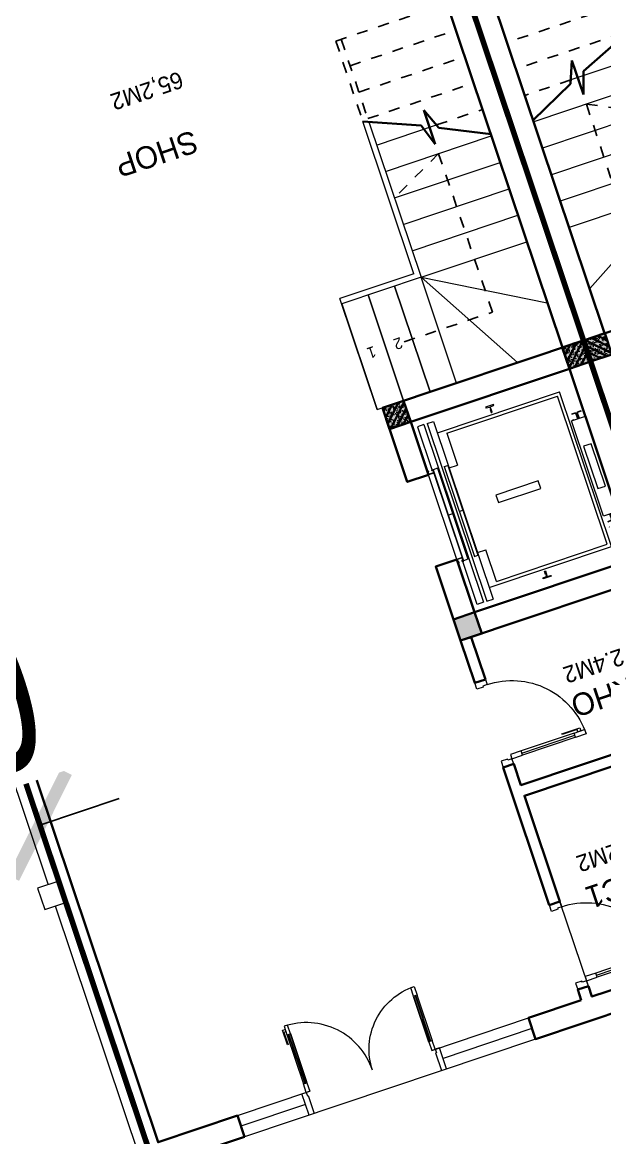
# Model space of a CAD drawing. Header units: metres. Extents: x 568336 to 569219, y 2065964 to 2066430.
# Drawn here: x 568507.7 to 568512.92, y 2066176.52 to 2066186.52 of the extents above; entities that cross this region are included whole.
import ezdxf

# ---------------------------------------------------------------- set-up
doc = ezdxf.new("R2010")
doc.units = ezdxf.units.M
for name, pattern in [('$AUDIT_BAD_LTYPE2', [0]), ('CENTER', [2, 1.25, -0.25, 0.25, -0.25]), ('DASHDOT2', [0.5, 0.25, -0.125, 0, -0.125]), ('HIDDEN', [0.375, 0.25, -0.125])]:
    doc.linetypes.add(name, pattern=pattern)
doc.layers.get('0').update_dxf_attribs({"linetype": 'CONTINUOUS'})
doc.layers.get('DEFPOINTS').update_dxf_attribs({"linetype": 'CONTINUOUS'})
for name, color, linetype, lineweight in [('-CENTER', 143, 'CENTER', 13), ('-CONCRETE', 1, 'CONTINUOUS', 35), ('-DIM', 9, 'CONTINUOUS', 13), ('-DOOR', 137, 'CONTINUOUS', 9), ('-HATCH', 8, 'CONTINUOUS', 5), ('-LINE1', 7, 'CONTINUOUS', 18), ('-LINE2', 252, 'CONTINUOUS', 9), ('-STEEL1', 1, 'CONTINUOUS', 35), ('-TEXT', 7, 'CONTINUOUS', 15), ('-WALL', 4, 'CONTINUOUS', 35), ('TEXT25', 2, 'CONTINUOUS', 13)]:
    doc.layers.add(name, color=color, linetype=linetype, lineweight=lineweight)
for name, color, linetype in [('-RANH GIOI LO DAT', 12, 'CONTINUOUS'), ('1-NETMANH', 8, 'CONTINUOUS'), ('APOLIC', 7, 'CONTINUOUS')]:
    doc.layers.add(name, color=color, linetype=linetype)
doc.styles.add('KTHUOC', font='', dxfattribs={"width": 0.8})
doc.styles.add('SVN_AVO_thuong', font='')
doc.styles.add('T1', font='', dxfattribs={"height": 200})
doc.styles.add('vnavanth', font='', dxfattribs={"width": 0.8})
doc.styles.get('KTHUOC').set_extended_font_data('.VnArial NarrowH')
doc.styles.get('SVN_AVO_thuong').set_extended_font_data('SVN-Avo')
doc.styles.get('T1').set_extended_font_data('VNgeometric Light')
doc.styles.get('vnavanth').set_extended_font_data('.VnAvantH')
doc.dimstyles.new('tien', dxfattribs={"dimscale": 0, "dimtxt": 1.5, "dimasz": 0.75, "dimexe": 0.45, "dimexo": 0, "dimgap": 0.25, "dimtad": 1, "dimzin": 1, "dimtxsty": 'KTHUOC', "dimblk1": 'ARCHTICK', "dimblk2": 'ARCHTICK', "dimsah": 1, "dimcen": 1, "dimdle": 0.45, "dimclrd": 37, "dimclre": 37, "dimclrt": 7, "dimaunit": 1, "dimadec": 0, "dimazin": 0, "dimtfac": 1, "dimtix": 1, "dimtofl": 0, "dimtmove": 2, "dimatfit": 3, "dimldrblk": 'ARCHTICK', "dimfxl": 1, "dimtfill": 1, "dimtolj": 1, "dimtzin": 1, "dimarcsym": 0})

# ---------------------------------------------------------------- blocks, each defined once
blk = doc.blocks.new('M24-T1')
at = {"layer": '-LINE1', "ltscale": 10}
blk.add_lwpolyline([(202707.8171126842, -484410.1941313744), (202907.8171126842, -484410.1941313744), (202907.8171126842, -484210.1941313744), (202707.8171126842, -484210.1941313744)], close=True, dxfattribs=at)
at = {"layer": '-LINE1'}
for points in [[(198608.3345258236, -484310.1941308975), (202707.8171126842, -484310.1941306591)], [(202907.8171126842, -484310.1941308975), (207207.8171129227, -484310.1941304207)]]:
    blk.add_lwpolyline(points, dxfattribs=at)
at = {"layer": '-RANH GIOI LO DAT', "linetype": 'HIDDEN', "ltscale": 10, "const_width": 50}
blk.add_lwpolyline([(198408.3345258236, -484210.1941308975), (198408.3345255852, -503203.8383073807), (207408.3345253468, -503628.8758797646), (207408.334526062, -484210.1941313744)], close=True, dxfattribs=at)
blk = doc.blocks.new('X-5M-DH-2-CORE$0$A$C75E80C28')
at = {"layer": '-LINE2', "linetype": 'Continuous', "ltscale": 2}
for p, q in [((-510.0000099998433, -21.5000000000291), (-510.0000099998579, -50.60000000000582)), ((-506.8000099998899, -21.5000000000291), (-510.0000099998433, -21.5000000000291)), ((-510.0000099998579, -108.5000000000291), (-510.0000099998433, -79.39999999999418)), ((-506.8000099998899, -21.5000000000291), (-506.8000099999044, -50.60000000000582)), ((-506.8000099999044, -108.5000000000291), (-506.8000099998899, -79.39999999999418)), ((-456.2000100000296, -56.79999999998836), (-500.6000099999364, -56.80000000001746)), ((-456.2000100000441, -60), (-500.600009999951, -60.0000000000291)), ((-456.2000100000296, -70), (-500.6000099999364, -70.0000000000291)), ((-456.2000100000296, -73.19999999995343), (-500.6000099999364, -73.19999999998254)), ((-453.2000100000441, -63), (-453.2000100000296, -67)), ((-450.0000099998579, -63), (-450.0000099998433, -67)), ((450.0000100000616, -63), (450.0000100000761, -67)), ((453.200010000015, -63), (453.2000100000296, -67)), ((456.2000100000296, -56.79999999998836), (500.6000100000529, -56.79999999998836)), ((456.200010000015, -60), (500.6000100000383, -60)), ((456.2000100000296, -70), (500.6000100000529, -70)), ((456.2000100000296, -73.19999999995343), (500.6000100000529, -73.19999999995343)), ((506.8000100001227, -21.5), (510.0000100000761, -21.5)), ((506.8000100001227, -21.5), (506.8000100001082, -50.59999999997672)), ((506.8000100001227, -108.5), (506.8000100001227, -79.39999999996508)), ((510.0000100000761, -21.5), (510.0000100000616, -50.59999999997672)), ((510.0000100000761, -108.5), (510.0000100000761, -79.39999999996508)), ((-731.0000002632733, -148.9999999649008), (730.9999997367267, -148.9999999649299)), ((-731.0000002698944, -1304.999999934109), (-731.0000002632733, -148.9999999649008)), ((-700.0000002632733, -178.9999999649008), (699.9999997367267, -178.9999999649299)), ((-700.0000002699089, -1224.999999934109), (-700.0000002632733, -178.9999999649008)), ((-556.8000102631631, -112.4999999912397), (-560.0000102631166, -112.4999999912397)), ((456.800009736864, -112.4999999912397), (460.0000097368174, -112.4999999912397)), ((699.9999997300911, -1224.999999934109), (699.9999997367267, -178.9999999649299)), ((730.9999997301056, -1304.999999934109), (730.9999997367267, -148.9999999649299)), ((-700.0000002699089, -1224.999999934109), (-400.0000002699089, -1224.999999934138)), ((-400.0000002698944, -1304.999999934138), (-400.0000002699089, -1224.999999934138)), ((699.9999997300911, -1224.999999934109), (399.9999997300911, -1224.999999934109)), ((399.9999997301056, -1304.999999934109), (399.9999997300911, -1224.999999934109)), ((839.9999997301056, -1304.999999934109), (-840.0000002698944, -1304.999999934109)), ((-840.0000002698944, -1364.999999934109), (-840.0000002698944, -1304.999999934109)), ((839.9999997301056, -1364.999999934109), (-840.0000002698944, -1364.999999934109)), ((839.9999997301056, -1394.999999934109), (-840.0000002698944, -1394.999999934109)), ((-840.0000002698944, -1394.999999934109), (-840.0000002698944, -1454.999999934109)), ((424.9999997301056, -1308.999999934109), (-425.0000002698944, -1308.999999934109)), ((-425.0000002699089, -1342.999999934109), (-425.0000002698944, -1308.999999934109)), ((424.9999997300911, -1342.999999934109), (-425.0000002699089, -1342.999999934109)), ((-2.6989437174052e-07, -1308.999999934109), (-2.699089236557484e-07, -1342.999999934109)), ((424.9999997300911, -1342.999999934109), (424.9999997301056, -1308.999999934109)), ((839.9999997301056, -1364.999999934109), (839.9999997301056, -1304.999999934109)), ((839.9999997301056, -1394.999999934109), (839.9999997301056, -1454.999999934109)), ((-840.0000002698944, -1454.999999934109), (-435.0000002698944, -1454.999999934109)), ((-435.0000002698944, -1449.999999934109), (-435.0000002699089, -1459.999999934109)), ((-435.0000002698944, -1449.999999934109), (-400.0000002698944, -1449.999999934138)), ((-435.0000002699089, -1459.999999934109), (-425.0000002699089, -1459.999999934109)), ((-435.0000002698653, -1489.999999934109), (-435.0000002698653, -1499.999999934109)), ((-435.0000002698653, -1489.999999934109), (-425.0000002698653, -1489.999999934109)), ((-433.4000002698012, -1451.599999934086), (-433.4000002698012, -1458.399999934074)), ((-433.4000002698012, -1451.599999934086), (-401.6000002697547, -1451.599999934086)), ((-433.4000002698012, -1458.399999934074), (-425.0000002698944, -1458.399999934074)), ((-433.4000002697721, -1491.599999934086), (-433.4000002697721, -1498.399999934074)), ((-433.4000002697721, -1491.599999934086), (-425.0000002698653, -1491.599999934086)), ((-433.4000002697721, -1498.399999934074), (-401.6000002697256, -1498.399999934074)), ((429.9999997300911, -1405.999999934138), (-430.0000002699089, -1405.999999934109)), ((-430.0000002699089, -1405.999999934109), (-430.0000002698944, -1445.999999934109)), ((429.9999997301056, -1445.999999934138), (-430.0000002698944, -1445.999999934109)), ((-425.0000002698944, -1458.399999934074), (-425.0000002699089, -1459.999999934109)), ((-425.0000002698653, -1489.999999934109), (-425.0000002698653, -1491.599999934086)), ((-401.6000002697547, -1451.599999934086), (-401.6000002697256, -1498.399999934074)), ((399.9999997301056, -1449.999999934109), (-400.0000002698944, -1449.999999934138)), ((-400.0000002698944, -1449.999999934138), (-400.0000002698653, -1499.999999934138)), ((-2.699089236557484e-07, -1405.999999934109), (-2.6989437174052e-07, -1445.999999934109)), ((399.9999997301056, -1449.999999934109), (399.9999997301347, -1499.999999934109)), ((434.9999997301056, -1449.999999934109), (399.9999997301056, -1449.999999934109)), ((401.5999997301988, -1451.599999934086), (401.5999997302279, -1498.399999934074)), ((433.3999997302453, -1451.599999934086), (401.5999997301988, -1451.599999934086)), ((433.3999997302744, -1498.399999934074), (401.5999997302279, -1498.399999934074)), ((433.3999997302453, -1458.399999934074), (424.9999997301056, -1458.399999934074)), ((424.9999997301056, -1458.399999934074), (424.9999997301056, -1459.999999934109)), ((434.9999997301056, -1459.999999934109), (424.9999997301056, -1459.999999934109)), ((424.9999997301347, -1489.999999934109), (424.9999997301347, -1491.599999934086)), ((434.9999997301347, -1489.999999934109), (424.9999997301347, -1489.999999934109)), ((433.3999997302744, -1491.599999934086), (424.9999997301347, -1491.599999934086)), ((429.9999997300911, -1405.999999934138), (429.9999997301056, -1445.999999934138)), ((433.3999997302453, -1451.599999934086), (433.3999997302453, -1458.399999934074)), ((433.3999997302744, -1491.599999934086), (433.3999997302744, -1498.399999934074)), ((434.9999997301056, -1449.999999934109), (434.9999997301056, -1459.999999934109)), ((839.9999997301056, -1454.999999934109), (434.9999997301056, -1454.999999934109)), ((434.9999997301347, -1489.999999934109), (434.9999997301347, -1499.999999934109)), ((-435.0000002698653, -1499.999999934109), (-400.0000002698653, -1499.999999934138)), ((434.9999997301347, -1499.999999934109), (399.9999997301347, -1499.999999934109))]:
    blk.add_line(p, q, dxfattribs=at)
for points in [[(-450.0000000000146, 0), (-450, -130), (450, -130), (449.9999999999854, 0)], [(-200, -29), (200.0000000001164, -29), (200.0000000001164, -101), (-200, -101)], [(-36.0000002632587, -583.9999999649008), (35.9999997367413, -583.9999999649008), (35.99999973675585, -983.9999999649008), (-36.00000026324415, -983.9999999649008)]]:
    blk.add_lwpolyline(points, close=True, dxfattribs=at)
for points in [[(-780.0000002632587, -788.9999999649008), (-751.0000002632587, -788.9999999649299, 0.414213562373095), (-750.0000002632733, -787.9999999649008), (-750.0000002632587, -783.9999999649008), (-750.0000002632587, -779.9999999649008, 0.414213562373095), (-751.0000002632733, -778.9999999649299), (-780.0000002632733, -778.9999999649881, -0.2569775838576673), (-784.1207396915852, -781.9399999648449), (-797.9000002631656, -781.939999964874, -0.414213562373095), (-800.9000002631656, -778.939999964874), (-804.0000002632587, -749.4999999649008, 0.414213562373095), (-807.0000002632587, -746.4999999649008), (-812.0000002632587, -746.4999999649008), (-812.0000002632587, -783.9999999649008), (-812.0000002632587, -821.4999999649008), (-807.0000002632587, -821.4999999649008, 0.414213562373095), (-804.0000002632587, -818.4999999649008), (-800.9000002631656, -789.0599999648693, -0.414213562373095), (-797.9000002631656, -786.0599999648693), (-784.1207396915852, -786.0599999648402, -0.2569775838576673), (-780.0000002632587, -788.9999999647553)], [(779.9999997367413, -788.9999999649299), (750.9999997367413, -788.9999999649008, -0.414213562373095), (749.9999997367267, -787.9999999649299), (749.9999997367413, -783.9999999649299), (749.9999997367413, -779.9999999649299, -0.414213562373095), (750.9999997367267, -778.9999999649008), (779.9999997368432, -778.9999999650172, 0.2569775838576673), (784.1207391653006, -781.939999964874), (797.899999736881, -781.9399999648449, 0.414213562373095), (800.899999736881, -778.9399999648449), (803.9999997367413, -749.4999999649008, -0.414213562373095), (806.9999997367413, -746.4999999649008), (811.9999997367413, -746.4999999649008), (811.9999997367413, -783.9999999649008), (811.9999997367413, -821.4999999649008), (806.9999997367413, -821.4999999649008, -0.414213562373095), (803.9999997367413, -818.4999999649008), (800.899999736881, -789.0599999648402, 0.414213562373095), (797.899999736881, -786.0599999648402), (784.1207391653006, -786.0599999648693, 0.2569775838576672), (779.9999997368577, -788.9999999647844)]]:
    blk.add_lwpolyline(points, format="xyb", dxfattribs=at)
for centre, radius, start, end in [((-500.600009999951, -50.60000000000582), 9.400000000001475, 180, 270), ((-500.6000099999364, -79.39999999999418), 9.399999999997844, 90, 180), ((-500.600009999951, -50.60000000000582), 6.200000000004374, 180, 270), ((-500.6000099999364, -79.39999999999418), 6.19999999999734, 90, 180), ((-456.2000100000441, -63), 6.19999999999713, 0, 90), ((-456.2000100000441, -63), 3.000000000000045, 0, 90), ((-456.2000100000296, -67), 6.20000000000076, 270, 0), ((-456.2000100000296, -67), 2.999999999999834, 270, 0), ((456.200010000015, -63), 6.19999999999713, 90, 180), ((456.2000100000296, -67), 6.20000000000076, 180, 270), ((456.200010000015, -63), 3.000000000000045, 90, 180), ((456.2000100000296, -67), 2.999999999999834, 180, 270), ((500.6000100000383, -50.59999999997672), 6.200000000004374, 270, 0), ((500.6000100000383, -50.59999999997672), 9.400000000001475, 270, 0), ((500.6000100000529, -79.39999999996508), 9.399999999997844, 0, 90), ((500.6000100000529, -79.39999999996508), 6.19999999999734, 0, 90)]:
    blk.add_arc(centre, radius, start, end, dxfattribs=at)
blk = doc.blocks.new('A$C5C575821')
at = {"layer": '-CONCRETE'}
h = blk.add_hatch(color=256, dxfattribs=at)
h.dxf.hatch_style = 1
h.paths.add_polyline_path([(-0.00237559899687767, 200.0000000000146), (-0.00237559899687767, 1.455191522836685e-11), (199.9976244010031, 1.455191522836685e-11), (199.9976244010031, 200.0000000000146)])
blk.add_lwpolyline([(-0.00237559899687767, 1.455191522836685e-11), (199.9976244010031, 1.455191522836685e-11), (199.9976244010031, 200.0000000000146), (-0.00237559899687767, 200.0000000000146)], close=True, dxfattribs=at)
blk = doc.blocks.new('A$C3F71457E')
at = {"layer": '-CONCRETE'}
blk.add_lwpolyline([(-8.760252967476845e-09, -100.0000002632005), (0, 400), (-1500, 400.0000000000582), (-1500.00000001755, -1399.999999999942), (-1.754960976541042e-08, -1400), (-7.895869202911854e-08, -900.0000002632005), (199.9999999912397, -900.0000002982852), (199.9999999824504, -1600), (-1700.00000001755, -1600), (-1700, 600), (200, 600), (199.9999999912397, -100.0000002982852), (6.140908226370811e-08, -100.0000002632005)], dxfattribs=at)
at = {"layer": '-LINE1'}
blk.add_line((-7.895869202911854e-08, -900.0000002632005), (-8.760252967476845e-09, -100.0000002632005), dxfattribs=at)
at = {"layer": '-WALL'}
for p in [(-1699.997624401003, 399.9999999999854), (0.00237559899687767, 399.9999999999854), (-1699.997624401081, -1599.999999999959), (0.002375601565972829, -1600.000000021305)]:
    blk.add_blockref('A$C5C575821', p, dxfattribs=at)
at = {"color": 2, "rotation": 90}
blk.add_blockref('X-5M-DH-2-CORE$0$A$C75E80C28', (-1500.00000000876, -499.9999999999418), dxfattribs=at)
blk = doc.blocks.new('*U18')
at = {"linetype": '$AUDIT_BAD_LTYPE2'}
for p, q in [((70, 100), (69.99999999999999, 599.9999999999982)), ((89.99999999999999, 599.9999999999982), (90, 100))]:
    blk.add_line(p, q, dxfattribs=at)
for points in [[(49.99999999999999, 599.9999999999982), (89.99999999999999, 599.9999999999982), (89.99999999999999, 699.9999999999982), (49.99999999999999, 699.9999999999982), (49.99999999999999, 599.9999999999982)], [(49.99999999999999, 602.9059272893337), (50, 100)], [(50, 100), (90, 100), (90, 0), (50, 0), (50, 100)]]:
    blk.add_lwpolyline(points)
for points in [[(118.2698876160139, 494.5156181119073), (118.2698876160139, 664.1349438079906), (89.99999999999999, 664.1349438079906), (89.99999999999999, 635.8650561920058), (112.6159100928053, 635.8650561920058), (112.6159100928053, 494.5156181119073)], [(0, 0), (50, 0), (50, -40), (60, -40), (60, -100.0001724930698), (0, -100.0001724930698)], [(799.9999999999982, 7.105427357601134e-15), (749.9999999999982, 7.105427357601134e-15), (749.9999999999982, -40), (739.9999999999982, -40), (739.9999999999982, -100.0001724930698), (799.9999999999982, -100.0001724930698)]]:
    blk.add_lwpolyline(points, close=True)
at = {"linetype": '$AUDIT_BAD_LTYPE2', "ltscale": 0.3}
blk.add_arc((50, 0), 699.9999999999982, 0, 90, dxfattribs=at)
blk = doc.blocks.new('A$Cf949713d')
at = {"layer": '-LINE1', "lineweight": 18}
for p, q in [((4.101713756797835, 3250.000324489571), (4.071269666601438, 1250.000324200024)), ((1004.08159186726, 2250.000324489571), (4.052242110366933, 2250.000324489571)), ((1004.081591867027, 2000.000324489643), (4.052242110134102, 2000.000324489643)), ((1004.081591867493, 1750.000324489643), (4.052242110599764, 1750.000324489643)), ((1004.081591867493, 1500.000324489643), (4.052242110599764, 1500.000324489643)), ((1004.081591867493, 1250.000324489658), (4.052242110599764, 1250.000324489658)), ((1004.081591867493, 1000.000324489658), (438.5074325119203, 1000.000324489658))]:
    blk.add_line(p, q, dxfattribs=at)
at = {"layer": '-LINE1'}
for p, q in [((1753.654815993912, 3250.000324489571), (4.101713756797835, 3250.000324489571)), ((1004.08159186726, 2250.000324489578), (426.7313226789993, 3250.000324488647)), ((1004.08159186726, 3250.000324489578), (1004.08159186726, 2250.000324489578)), ((1253.93933324283, 2250.000324489578), (1253.93933324283, 3250.000324489578)), ((1253.93933324283, 3250.000324489578), (1253.93933324283, 2250.000324489578)), ((1503.7970746184, 2250.000324489578), (1503.7970746184, 3250.000324489578)), ((1503.7970746184, 3250.000324489578), (1503.797074618342, 2250.000324489585)), ((1753.654815993912, 2250.000324489578), (1753.654815993912, 3250.000324489578)), ((1753.654815993912, 3250.000324489571), (1753.654815993854, 2200.000324489571)), ((1004.08159186726, 2250.000324489578), (4.101713756943354, 2827.338976301369)), ((1004.081591866707, 780.1918206954942), (1004.08159186726, 2250.000324489571)), ((1004.08159186726, 2250.000324489571), (1753.654815993854, 2250.000324489571)), ((1054.08159186726, 2200.000324489571), (1054.081591867143, 759.1871894446376)), ((1054.08159186726, 2200.000324489571), (1753.654815993854, 2200.000324489571))]:
    blk.add_line(p, q, dxfattribs=at)
at = {"layer": '-WALL'}
for p, q in [((425.7637618370354, 1031.581816884347), (0.0003850747598335147, 1235.290601278452)), ((504.7281945508439, 1160.155448393089), (503.4056394263171, 839.1689376479553)), ((570.4268913173582, 962.3669621986701), (504.7281945508439, 1160.155448393089)), ((503.4056394263171, 839.1689376479553), (425.7637618370354, 1031.581816884347)), ((1054.081591867143, 759.1871894446376), (570.4268913173582, 962.3669621986701))]:
    blk.add_line(p, q, dxfattribs=at)
at = {"layer": '1-NETMANH', "linetype": 'DASHDOT2'}
for p, q in [((4.071016107860487, 1233.342985901632), (4.052242110221414, 0.00032448965794174)), ((438.5074325119203, 1000.000324489658), (4.052242110599764, 1000.000324489658)), ((1004.081591868104, 750.0003244896579), (4.052242111210944, 750.0003244896579)), ((1004.081591866416, 0.00032448965794174), (1004.081591866707, 780.1918206954942)), ((1054.081591867056, 0.00032448965794174), (1054.081591867143, 759.1871894446449)), ((1004.081591868715, 500.0003244896579), (4.052242111822125, 500.0003244896579)), ((1004.081591867231, 250.0003244896579), (4.052242110337829, 250.0003244896579)), ((1054.081591867056, 0.00032448965794174), (4.052242110221414, 0.00032448965794174))]:
    blk.add_line(p, q, dxfattribs=at)
blk.add_lwpolyline([(1331.125210567086, 2750.240522766566), (496.2588641860057, 2750.240522766566), (501.8692660082306, 1250.000324489658), (501.8692660082306, 1250.000324489658), (1004.081591866794, 1500.000324489643), (1004.081591866794, 1500.000324489643)], dxfattribs=at)
at = {"layer": '-TEXT', "color": 2, "style": 'vnavanth'}
for s, p in [('2', (1350.618914397666, 2697.735181333082)), ('1', (1600.476655773178, 2697.735181333082))]:
    blk.add_text(s, height=99.97959496000885, dxfattribs=at).set_placement(p)
blk = doc.blocks.new('*U117')
for points in [[(50, 669.9409090907037), (90.00000000000003, 669.9409090907037), (90.00000000000003, 769.9409090907037), (50, 769.9409090907037), (50, 669.9409090907037)], [(50, 672.8468363800392), (50, 100)], [(1548.99999999957, 629.0590909088664), (1508.99999999957, 629.0590909088664), (1508.99999999957, 729.0590909088664), (1548.99999999957, 729.0590909088664), (1548.99999999957, 629.0590909088664)], [(1548.99999999957, 631.965018198202), (1548.99999999957, 100)], [(50, 100), (90, 100), (90, 0), (50, 0), (50, 100)], [(1548.99999999957, 100), (1508.99999999957, 100), (1508.99999999957, 0), (1548.99999999957, 0), (1548.99999999957, 100)]]:
    blk.add_lwpolyline(points)
at = {"ltscale": 0.3}
for points in [[(819.9409090907038, 0, 0.4142135623730951), (50, 769.9409090907037, 0.4142135623730951)], [(819.9409090907042, 0, -0.4142135623730951), (1548.99999999957, 729.0590909088666, -0.4142135623730951)]]:
    blk.add_lwpolyline(points, format="xyb", dxfattribs=at)
for points in [[(21.73011238398614, 564.4565272026128), (21.73011238398614, 734.0758528986961), (50, 734.0758528986961), (50, 705.8059652827113), (27.38408990719473, 705.8059652827113), (27.38408990719473, 564.4565272026128)], [(0, 0), (50, 0), (50, -40), (60, -40), (60, -245.9999999543969), (0, -245.9999999543969)], [(1598.99999999957, 0), (1548.99999999957, 0), (1548.99999999957, -40), (1538.99999999957, -40), (1538.99999999957, -245.9999999543969), (1598.99999999957, -245.9999999543969)]]:
    blk.add_lwpolyline(points, close=True)
at = {"layer": 'APOLIC', "linetype": '$AUDIT_BAD_LTYPE2'}
for p, q in [((70, 100), (70.00000000000003, 669.9409090907037)), ((90.00000000000003, 669.9409090907037), (90, 100)), ((1508.99999999957, 629.0590909088664), (1508.99999999957, 100)), ((1528.99999999957, 100), (1528.99999999957, 629.0590909088664))]:
    blk.add_line(p, q, dxfattribs=at)
blk = doc.blocks.new('18x35')
at = {"layer": '-HATCH'}
h = blk.add_hatch(dxfattribs=at)
h.set_pattern_fill('CHAU-01', color=256, scale=10, angle=-1.272221872585407e-14, pattern_type=2)
h.set_pattern_definition([(49.99999999999999, (0, 0), (71.72601826007535, -6.275213498259527), [7.5, -82.5]), (355, (0, 0), (-13.87513336129999, 75.21921337000119), [6, -66]), (100.4514, (5.977167999997619, -0.5229339999999638), (57.85093817140217, 68.94395420609534), [6.374019000000001, -70.1142112]), (46.18419999999998, (0, 20), (106.7241048625644, -16.55190143290183), [11.25, -123.75]), (96.63559999999998, (8.89367449999554, 18.62066930000003), (93.46627055487036, 97.41178709004416), [9.561028799999994, -105.1713]), (351.1842, (0, 20), (93.46619451336275, 97.41186009253245), [9, -99]), (20.99999999999998, (10, 15), (59.69070521184616, -40.2618890665339), [7.5, -82.5]), (326.0000000000001, (10, 15), (24.33153319215819, 72.5150045046853), [6, -66]), (71.45139999999999, (14.97422329999972, 11.64483940000002), (84.022262858149, 32.25304967099522), [6.374019000000001, -70.1142112]), (37.49999999999998, (0, 0), (1.215985531729074, 33.28938538313115), [0, -65.19999999999999, 0, -67, 0, -66.25]), (7.499999999999987, (0, 0), (26.30695374421487, 39.44117118823602), [0, -38.2, 0, -63.7, 0, -25.25]), (327.5, (-22.30000000000291, 0), (53.3822436172409, -2.255487173437988), [0, -25, 0, -78, 0, -103.5]), (317.5, (-32.30000000000291, 0), (58.31861693423862, 10.01049823323176), [0, -32.5, 0, -51.8, 0, -73.5]), (44.99999999999999, (0, 0), (-30.05203820042826, 30.05203820042828), []), (44.99999999999999, (0, 12.25), (-30.05203820042826, 30.05203820042828), [])])
h.paths.add_polyline_path([(96508.03118051568, 47993.04977023201), (96508.03118051568, 47793.04977023201), (96708.03118051568, 47793.04977023201), (96708.03118051568, 47993.04977023201)])
at = {"layer": '-STEEL1'}
blk.add_lwpolyline([(96508.03118051568, 47793.04977023201), (96708.03118051568, 47793.04977023201), (96708.03118051568, 47993.04977023201), (96508.03118051568, 47993.04977023201)], close=True, dxfattribs=at)
blk = doc.blocks.new('M1-T1')
at = {"layer": '-CONCRETE', "color": 1, "linetype": 'HIDDEN', "ltscale": 10, "const_width": 50}
blk.add_lwpolyline([(191581.7177010371, 50951.98888872014), (197581.6939540912, 50951.98888872005), (197581.7429788466, 30952.01227472891), (191581.7667257926, 30952.01227472891)], close=True, dxfattribs=at)
at = {"layer": '-DOOR'}
for p, q in [((193931.8371712677, 48951.96545668185), (193981.8371449456, 48951.96545668266)), ((193981.8371712677, 48851.95332928823), (194821.7287526605, 48851.95332928823)), ((196121.7287526602, 48851.96545674102), (196731.8371712846, 48851.95332930627))]:
    blk.add_line(p, q, dxfattribs=at)
for points in [[(194894.8994843679, 48751.96545675588), (193981.8371712542, 48751.96545675053), (193981.837171281, 48951.94120182592), (196731.8371712939, 48951.94120184396), (196731.8371712671, 48751.96545676858), (196048.5580209529, 48751.96545676346)], [(193381.5548907838, 48652.03973262745), (193381.4889567592, 47852.03973262745)]]:
    blk.add_lwpolyline(points, dxfattribs=at)
at = {"layer": '-LINE1', "lineweight": 18}
blk.add_lwpolyline([(191581.7411493842, 50951.93153578669), (197581.7174024383, 50951.9315357866), (197581.7664271937, 30951.95492153367), (191581.7901741396, 30951.95492153367)], close=True, dxfattribs=at)
at = {"layer": '-WALL'}
for p, q in [((191681.514906786, 43151.69795419447), (191581.8018790428, 43151.69795419133)), ((191581.8018790428, 43151.69795419133), (191581.8018793335, 34951.84823079058)), ((191781.5149069474, 38651.62077150648), (191781.514906786, 43151.69795419447))]:
    blk.add_line(p, q, dxfattribs=at)
for points in [[(191681.5858762996, 46852.12354532036), (193381.4889576983, 46852.12354531631), (193381.4889567592, 47852.03973262745), (193481.8371713233, 47852.03973267066), (193481.8371718831, 46552.12392284648), (193381.4889568947, 46552.12354531209), (193381.4889568949, 46752.12354531209), (191681.5858762999, 46752.12354531209), (191681.5858762974, 45352.02879783817), (191581.8018790334, 45352.02879783817), (191581.8018790334, 48952.03565829649), (192481.4889566973, 48952.03565829649), (192481.4889567051, 48752.03565838793), (191681.5858763056, 48752.03565838793), (191681.5858763001, 46852.12354532036)], [(196731.8371712676, 48951.96545661415), (197581.8356525643, 48951.96545668071), (197581.8356528644, 34951.87148225863), (196897.2858771308, 34951.86915243657), (196897.2858771305, 35051.86915239949), (197481.4326741947, 35051.87148222604), (197481.4326738949, 48751.96545683069), (196731.8371712676, 48751.96545677615), (196731.8371712676, 48951.96545661415)]]:
    blk.add_lwpolyline(points, dxfattribs=at)
for points in [[(193481.8371712691, 48752.0356583918), (193481.837171274, 48652.03973260993), (193381.4889567099, 48652.03973260993), (193381.4889567051, 48752.03565838793), (193081.4889567051, 48752.03565838019), (193081.4889566973, 48952.03565837187), (193981.8371712676, 48952.03565838735), (193981.8371712678, 48752.03565839567)], [(193381.4889568927, 45752.12302853822), (193481.842976181, 45752.12302853822), (193481.842976181, 45352.24313576051), (193381.4889568927, 45352.24313576051)]]:
    blk.add_lwpolyline(points, close=True, dxfattribs=at)
at = {"layer": '-DOOR', "xscale": 0.8130081300813009, "yscale": 0.8130081300813009, "zscale": 0.8130081300813009, "rotation": 180}
blk.add_blockref('*U117', (196121.7287526602, 48751.96545675956), dxfattribs=at)
at = {"layer": '-DOOR', "xscale": -1, "rotation": 89.99999998995061}
for p in [(193381.5548907838, 48652.03973262745), (193381.8380324689, 46552.12359911908)]:
    blk.add_blockref('*U18', p, dxfattribs=at)
at = {"layer": '-STEEL1'}
for p in [(95073.69142288805, -4641.014292638243), (96773.81179568291, -4641.014266541464)]:
    blk.add_blockref('18x35', p, dxfattribs=at)
at = {"layer": '-WALL', "xscale": -1, "rotation": 180}
blk.add_blockref('A$C3F71457E', (193281.8429761986, 43752.0354777092), dxfattribs=at)
at = {"layer": '-WALL', "color": 1}
blk.add_blockref('A$Cf949713d', (191777.6647357829, 39902.03515321962), dxfattribs=at)
at = {"layer": 'TEXT25'}
for s, height, style, p in [('WC1', 200, 'SVN_AVO_thuong', (192548.4745787265, 47805.25232973037)), ('3.2M2', 150, 'T1', (192570.6168750795, 47513.71757672625)), ('KHO', 200, 'SVN_AVO_thuong', (192142.7527404484, 46137.28236609002)), ('2.4M2', 150, 'T1', (192144.1492779854, 45871.98307416655)), ('SHOP', 200, 'SVN_AVO_thuong', (194297.2314187195, 40250.18071487683)), ('65,2M2', 150, 'T1', (194243.9354255915, 39712.01007851723))]:
    blk.add_text(s, height=height, rotation=359.9999999899488, dxfattribs=dict(at, style=style)).set_placement(p)
blk = doc.blocks.new('_ArchTick')
at = {"color": 0, "linetype": 'ByBlock', "const_width": 0.15}
blk.add_lwpolyline([(-0.5, -0.5), (0.5, 0.5)], dxfattribs=at)
blk = doc.blocks.new('*D188')
at = {"color": 37, "lineweight": -2, "transparency": 16777216}
for p, q in [((568506.6616508468, 2066182.893909347), (568508.0038243246, 2066178.8945258)), ((568504.7655766825, 2066182.257596169), (568506.1077501602, 2066178.258212622)), ((568507.8606537109, 2066179.321142929), (568508.5716822605, 2066179.559760619)), ((568505.9645795465, 2066178.684829751), (568505.2535509969, 2066178.446212062))]:
    blk.add_line(p, q, dxfattribs=at)
at = {"layer": 'DEFPOINTS', "color": 0, "transparency": 16777216}
for p in [(568506.6616508468, 2066182.893909347), (568504.7655766825, 2066182.257596169)]:
    blk.add_point(p, dxfattribs=at)
at = {"color": 37, "lineweight": -2, "transparency": 16777216, "xscale": 0.75, "yscale": 0.75, "zscale": 0.75}
for p, rotation in [((568507.8606537109, 2066179.321142929), 198.5514997300247), ((568505.9645795465, 2066178.684829751), 18.55149973002467)]:
    blk.add_blockref('_ArchTick', p, dxfattribs=dict(at, rotation=rotation))
at = {"color": 7, "transparency": 16777216, "insert": (568506.5462804215, 2066180.094588152), "char_height": 1.5, "attachment_point": 5, "rotation": 18.55149973002469, "style": 'KTHUOC', "bg_fill": 3, "box_fill_scale": 1.1, "bg_fill_color": 256, "bg_fill_true_color": 13158600, "bg_fill_transparency": 0}
blk.add_mtext('\\A1;2,00 ', dxfattribs=at)
at = {"layer": 'DEFPOINTS', "color": 0, "transparency": 16777216}
blk.add_point((568507.8606537109, 2066179.321142929), dxfattribs=at)

msp = doc.modelspace()

# ---------------------------------------------------------------- block references
at = {"layer": '-CENTER', "xscale": 0.001, "yscale": 0.001, "zscale": 0.001, "rotation": 288.5514997326909}
msp.add_blockref('M24-T1', (568902.5863623985, 2066525.04738674), dxfattribs=at)

# ---------------------------------------------------------------- next in the draw order: block references
at = {"layer": '-DIM', "yscale": 0.001, "zscale": 0.001}
for p, xscale, rotation in [((568317.3758248709, 2066163.621720541), -0.001, 198.5514662004709), ((568680.6310761891, 2066285.524537684), 0.001, 198.5504143414657)]:
    msp.add_blockref('M1-T1', p, dxfattribs=dict(at, xscale=xscale, rotation=rotation))

# ---------------------------------------------------------------- next in the draw order: dimensions: what is measured, and where the dimension line sits
dim = msp.add_linear_dim(base=(568507.8606537109, 2066179.321142929), p1=(568504.7655766824, 2066182.257596169), p2=(568506.6616508468, 2066182.893909347), angle=198.5514997300247, dimstyle='tien', override={"dimscale": 1, "dimpost": ' '})
dim.commit()
dim.dimension.update_dxf_attribs({"geometry": '*D188', "text_midpoint": (568506.5462804215, 2066180.094588152)})

doc.saveas('drawing.dxf')
